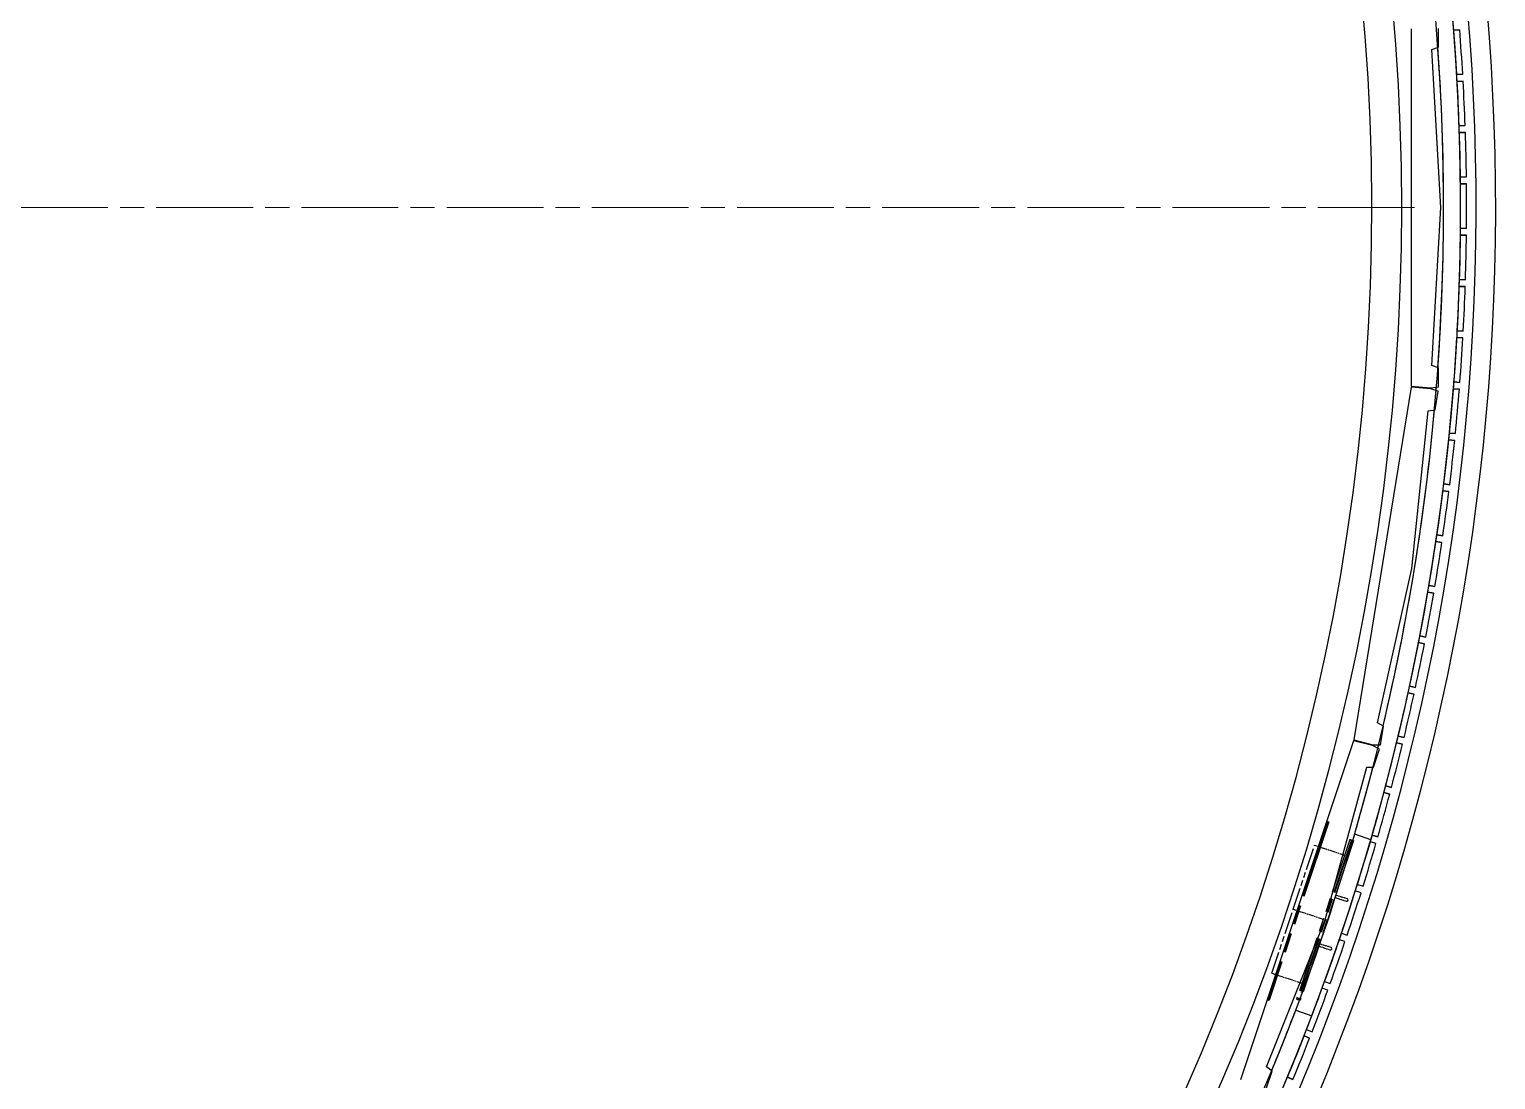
# Model space of a CAD drawing. Header units: millimetres. Extents: x -4172 to 126100, y -2 to 142133.
# Drawn here: x 61937 to 70522, y 17099 to 23247 of the extents above; entities that cross this region are included whole.
import ezdxf

# ---------------------------------------------------------------- set-up
doc = ezdxf.new("R2010")
doc.units = ezdxf.units.MM
doc.header["$LTSCALE"] = 100
doc.linetypes.add('CHAIN', pattern=[0.3543, 0.2362, -0.0295, 0.0591, -0.0295])
doc.linetypes.add('DOUBLE_DASH_CHAIN', pattern=[1.2403, 0.6614, -0.0827, 0.1654, -0.0827, 0.1654, -0.0827])
for name, color, linetype, lineweight in [('Center Mark', 7, 'Continuous', 18), ('Reference', 7, 'DOUBLE_DASH_CHAIN', 25), ('Visible', 7, 'Continuous', 25)]:
    doc.layers.add(name, color=color, linetype=linetype, lineweight=lineweight)

msp = doc.modelspace()

# ---------------------------------------------------------------- linework, layer by layer
at = {"layer": 'Center Mark', "linetype": 'CHAIN', "ltscale": 23.990969}
msp.add_line((70046.78, 22203.64), (44026.78, 22203.64), dxfattribs=at)
at = {"layer": 'Reference', "ltscale": 6.965557}
for p, q in [((69536.51, 18610.15), (69188.15, 17566.76)), ((69544.1, 18607.61), (69195.74, 17564.23))]:
    msp.add_line(p, q, dxfattribs=at)
at = {"layer": 'Reference', "ltscale": 0.025294}
for p, q in [((69536.51, 18610.15), (69544.1, 18607.61)), ((69188.15, 17566.76), (69195.74, 17564.23))]:
    msp.add_line(p, q, dxfattribs=at)
at = {"layer": 'Reference', "ltscale": 1.969184}
msp.add_line((69336.75, 18097.07), (69461.82, 18471.68), dxfattribs=at)
at = {"layer": 'Reference', "ltscale": 4.911191}
for p, q in [((69668.17, 18505.57), (69356.23, 17571.27)), ((69677.66, 18502.4), (69365.72, 17568.1)), ((69680.5, 18501.45), (69368.56, 17567.15)), ((69689.99, 18498.29), (69378.05, 17563.98))]:
    msp.add_line(p, q, dxfattribs=at)
at = {"layer": 'Reference', "ltscale": 0.085604}
for p, q in [((69461.82, 18471.68), (69487.43, 18463.12)), ((69336.72, 18097.01), (69362.33, 18088.46)), ((69336.75, 18097.07), (69362.36, 18088.52)), ((69336.75, 18097.07), (69362.36, 18088.52)), ((69211.63, 17722.34), (69237.24, 17713.79))]:
    msp.add_line(p, q, dxfattribs=at)
at = {"layer": 'Reference', "ltscale": 0.476036}
for p, q in [((69495.01, 18460.59), (69637.29, 18413.09)), ((69369.92, 18085.92), (69512.2, 18038.42)), ((69369.94, 18085.99), (69512.22, 18038.48)), ((69369.94, 18085.99), (69512.22, 18038.48)), ((69244.83, 17711.25), (69387.11, 17663.75))]:
    msp.add_line(p, q, dxfattribs=at)
at = {"layer": 'Reference', "ltscale": 0.031642}
for p, q in [((69668.17, 18505.57), (69677.66, 18502.4)), ((69680.5, 18501.45), (69689.99, 18498.29)), ((69356.23, 17571.27), (69365.72, 17568.1)), ((69368.56, 17567.15), (69378.05, 17563.98))]:
    msp.add_line(p, q, dxfattribs=at)
at = {"layer": 'Reference', "ltscale": 0.009423}
for p, q in [((69662.61, 18457.35), (69665.46, 18456.4)), ((69380.76, 17613.16), (69383.61, 17612.21))]:
    msp.add_line(p, q, dxfattribs=at)
at = {"layer": 'Reference', "ltscale": 0.12687}
for p, q in [((69579.15, 18166.3), (69617.09, 18153.63)), ((69583.9, 18180.53), (69621.84, 18167.86)), ((69484.14, 17881.74), (69522.08, 17869.07)), ((69488.89, 17895.97), (69526.83, 17883.3))]:
    msp.add_line(p, q, dxfattribs=at)
at = {"layer": 'Reference', "ltscale": 0.161948}
for p, q in [((69617.09, 18153.63), (69647.91, 18143.34)), ((69652.66, 18157.57), (69621.84, 18167.86)), ((69522.08, 17869.07), (69552.91, 17858.78)), ((69557.66, 17873.01), (69526.83, 17883.3))]:
    msp.add_line(p, q, dxfattribs=at)
at = {"layer": 'Reference', "ltscale": 1.969402}
msp.add_line((69211.63, 17722.34), (69336.72, 18097.01), dxfattribs=at)
at = {"layer": 'Reference', "ltscale": 0.000116064}
msp.add_line((69336.75, 18097.07), (69336.72, 18097.01), dxfattribs=at)
at = {"layer": 'Reference', "ltscale": 0.015771}
msp.add_line((69336.75, 18097.07), (69336.75, 18097.07), dxfattribs=at)
at = {"layer": 'Reference', "ltscale": 0.074691}
for centre in [(69650.29, 18150.45), (69555.28, 17865.9)]:
    msp.add_arc(centre, 7.5, 251.537188, 71.537188, dxfattribs=at)
at = {"layer": 'Visible'}
for p, q in [((70026.67, 23249.35), (70026.67, 21157.92)), ((70186.67, 23141.88), (70186.67, 23252.24)), ((70276.11, 23242.05), (70311, 23244.84)), ((70311, 23244.84), (70276.11, 23242.05)), ((70148.67, 23128.78), (70186.67, 23141.88)), ((70201.67, 22203.64), (70148.67, 23128.78)), ((70328.86, 22984.52), (70293.91, 22982.52)), ((70293.91, 22982.52), (70328.86, 22984.52)), ((70331.14, 22944.59), (70296.2, 22942.59)), ((70296.2, 22942.59), (70331.14, 22944.59)), ((70308.13, 22682.72), (70343.11, 22683.93)), ((70343.11, 22683.93), (70308.13, 22682.72)), ((70309.51, 22642.74), (70344.49, 22643.95)), ((70344.49, 22643.95), (70309.51, 22642.74)), ((70350.57, 22383.09), (70315.57, 22382.67)), ((70315.57, 22382.67), (70350.57, 22383.09)), ((70351.05, 22343.09), (70316.05, 22342.67)), ((70316.05, 22342.67), (70351.05, 22343.09)), ((70148.67, 21278.49), (70201.67, 22203.64)), ((70316.22, 22082.53), (70351.22, 22082.16)), ((70351.22, 22082.16), (70316.22, 22082.53)), ((70315.8, 22042.53), (70350.8, 22042.16)), ((70350.8, 22042.16), (70315.8, 22042.53)), ((70343.75, 21741.31), (70308.77, 21742.47)), ((70308.77, 21742.47), (70343.75, 21741.31)), ((70345.08, 21781.29), (70310.09, 21782.45)), ((70310.09, 21782.45), (70345.08, 21781.29)), ((70297.19, 21482.59), (70332.13, 21480.64)), ((70332.13, 21480.64), (70297.19, 21482.59)), ((70294.95, 21442.65), (70329.9, 21440.7)), ((70329.9, 21440.7), (70294.95, 21442.65)), ((70186.67, 21265.39), (70148.67, 21278.49)), ((70186.67, 21155.04), (70186.67, 21265.39)), ((70026.19, 21151.94), (69690.67, 19087.6)), ((70141.19, 21142.66), (70026.19, 21151.94)), ((70026.67, 21157.92), (70141.67, 21148.64)), ((70184.58, 21129.12), (70141.19, 21142.66)), ((70141.67, 21148.64), (70186.67, 21155.04)), ((70166.87, 21020.19), (70184.58, 21129.12)), ((70309.26, 21140.48), (70274.37, 21143.22)), ((70274.37, 21143.22), (70309.26, 21140.48)), ((70312.4, 21180.35), (70277.5, 21183.1)), ((70277.5, 21183.1), (70312.4, 21180.35)), ((70031.16, 20091.69), (70127.26, 21013.36)), ((70127.26, 21013.36), (70166.87, 21020.19)), ((70251.06, 20884.12), (70285.88, 20880.59)), ((70285.88, 20880.59), (70251.06, 20884.12)), ((70247.02, 20844.33), (70281.85, 20840.8)), ((70281.85, 20840.8), (70247.02, 20844.33)), ((70247.66, 20541.81), (70212.93, 20546.13)), ((70212.93, 20546.13), (70247.66, 20541.81)), ((70252.6, 20581.51), (70217.86, 20585.82)), ((70217.86, 20585.82), (70252.6, 20581.51)), ((70177.94, 20288.35), (70212.56, 20283.25)), ((70212.56, 20283.25), (70177.94, 20288.35)), ((70172.11, 20248.78), (70206.73, 20243.68)), ((70206.73, 20243.68), (70172.11, 20248.78)), ((69830.44, 19187.04), (70031.16, 20091.69)), ((70159.08, 19946.55), (70124.57, 19952.43)), ((70124.57, 19952.43), (70159.08, 19946.55)), ((70165.8, 19985.98), (70131.29, 19991.86)), ((70131.29, 19991.86), (70165.8, 19985.98)), ((70077.97, 19696.49), (70112.33, 19689.83)), ((70112.33, 19689.83), (70077.97, 19696.49)), ((70070.35, 19657.23), (70104.72, 19650.57)), ((70104.72, 19650.57), (70070.35, 19657.23)), ((70043.68, 19355.89), (70009.48, 19363.32)), ((70009.48, 19363.32), (70043.68, 19355.89)), ((70052.18, 19394.98), (70017.97, 19402.41)), ((70017.97, 19402.41), (70052.18, 19394.98)), ((69865.84, 19168.01), (69830.44, 19187.04)), ((69848.14, 19059.08), (69865.84, 19168.01)), ((69689.24, 19081.77), (69026.9, 17097.99)), ((69801.26, 19054.16), (69689.24, 19081.77)), ((69690.67, 19087.6), (69802.69, 19059.98)), ((69802.69, 19059.98), (69848.14, 19059.08)), ((69941.98, 19070.87), (69976, 19062.67)), ((69976, 19062.67), (69941.98, 19070.87)), ((69951.35, 19109.76), (69985.38, 19101.55)), ((69985.38, 19101.55), (69951.35, 19109.76)), ((69841.92, 19033.84), (69801.26, 19054.16)), ((69806.97, 18929.16), (69841.92, 19033.84)), ((69524.06, 18034.46), (69766.77, 18928.77)), ((69766.77, 18928.77), (69806.97, 18929.16)), ((69911.97, 18809.71), (69878.13, 18818.69)), ((69878.13, 18818.69), (69911.97, 18809.71)), ((69901.71, 18771.05), (69867.88, 18780.02)), ((69867.88, 18780.02), (69901.71, 18771.05)), ((69790.87, 18503.44), (69696.49, 18537.02)), ((69790.87, 18503.44), (69696.49, 18537.02)), ((69820.85, 18481.19), (69787.23, 18490.92)), ((69820.85, 18481.19), (69787.23, 18490.92)), ((69798.36, 18529.34), (69831.98, 18519.61)), ((69831.98, 18519.61), (69798.36, 18529.34)), ((69733.46, 18193.22), (69700.07, 18203.72)), ((69733.46, 18193.22), (69700.07, 18203.72)), ((69712.06, 18241.88), (69745.45, 18231.38)), ((69712.06, 18241.88), (69745.45, 18231.38)), ((69180.81, 17173.72), (69524.06, 18034.46)), ((69619.29, 17956.43), (69652.43, 17945.19)), ((69619.29, 17956.43), (69652.43, 17945.19)), ((69639.58, 17907.31), (69606.44, 17918.55)), ((69639.58, 17907.31), (69606.44, 17918.55)), ((69539.27, 17623.59), (69506.39, 17635.58)), ((69539.27, 17623.59), (69506.39, 17635.58)), ((69520.09, 17673.16), (69552.97, 17661.17)), ((69520.09, 17673.16), (69552.97, 17661.17)), ((69351.08, 17505.72), (69445.31, 17472.19)), ((69351.08, 17505.72), (69445.31, 17472.19)), ((69399.97, 17354.94), (69432.57, 17342.21)), ((69432.57, 17342.21), (69399.97, 17354.94)), ((69414.52, 17392.2), (69447.12, 17379.47)), ((69414.52, 17392.2), (69447.12, 17379.47)), ((69212.7, 17149.26), (69180.81, 17173.72)), ((69177.75, 17044.58), (69212.7, 17149.26)), ((69334.93, 17100.24), (69302.62, 17113.7)), ((69302.62, 17113.7), (69334.93, 17100.24))]:
    msp.add_line(p, q, dxfattribs=at)
for radius, start, end in [(13280, 28.557145, 197.711171), (13180, 28.563693, 197.602167), (12935, 50.759552, 175.397494), (12760, 48.304598, 177.365518), (13485, 293.501822, 26.844423), (13280, 289.616559, 26.831303), (13371, 293.362819, 26.837177), (13280, 343.821573, 26.831303), (13180, 289.64567, 26.824756), (12935, 318.445479, 26.808286), (12760, 315.990525, 26.796135), (13280, 3.362378, 4.484764), (13280, 3.362378, 4.484764), (13315, 3.362151, 4.484991), (13315, 3.362151, 4.484991), (13180, 355.922728, 4.077277), (13280, 2.067414, 3.1898), (13280, 2.067414, 3.1898), (13315, 2.067187, 3.190027), (13315, 2.067187, 3.190027), (13280, 0.77245, 1.894836), (13280, 0.77245, 1.894836), (13315, 0.772223, 1.895063), (13315, 0.772223, 1.895063), (13280, 359.477486, 0.599872), (13280, 359.477486, 0.599872), (13315, 359.477259, 0.600099), (13315, 359.477259, 0.600099), (13280, 358.182522, 359.304908), (13280, 358.182522, 359.304908), (13315, 358.182295, 359.305135), (13315, 358.182295, 359.305135), (13280, 356.887558, 358.009944), (13280, 356.887558, 358.009944), (13315, 356.887331, 358.010171), (13315, 356.887331, 358.010171), (13280, 355.592594, 356.71498), (13280, 355.592594, 356.71498), (13315, 355.592367, 356.715207), (13315, 355.592367, 356.715207), (13180, 355.339191, 355.429407), (13280, 354.29763, 355.420016), (13280, 354.29763, 355.420016), (13315, 354.297403, 355.420243), (13315, 354.297403, 355.420243), (13180, 346.69132, 354.84587), (13280, 353.002665, 354.125052), (13280, 353.002665, 354.125052), (13315, 353.002439, 354.125279), (13315, 353.002439, 354.125279), (13280, 351.707701, 352.830088), (13280, 351.707701, 352.830088), (13315, 351.707475, 352.830315), (13315, 351.707475, 352.830315), (13280, 350.412737, 351.535124), (13280, 350.412737, 351.535124), (13315, 350.412511, 351.535351), (13315, 350.412511, 351.535351), (13280, 349.117773, 350.24016), (13280, 349.117773, 350.24016), (13315, 349.117547, 350.240387), (13315, 349.117547, 350.240387), (13280, 347.822809, 348.945196), (13280, 347.822809, 348.945196), (13315, 347.822583, 348.945422), (13315, 347.822583, 348.945422), (13280, 346.527845, 347.650232), (13280, 346.527845, 347.650232), (13315, 346.527619, 347.650458), (13315, 346.527619, 347.650458), (13180, 346.107783, 346.197999), (13280, 345.232881, 346.355268), (13280, 345.232881, 346.355268), (13315, 345.232654, 346.355494), (13315, 345.232654, 346.355494), (13180, 343.847475, 345.614462), (13280, 343.937917, 345.060304), (13280, 343.937917, 345.060304), (13315, 343.93769, 345.06053), (13315, 343.93769, 345.06053), (13180, 339.1181, 343.847475), (13280, 339.127843, 343.821573), (13280, 342.642953, 343.76534), (13280, 342.642953, 343.76534), (13315, 342.642726, 343.765566), (13315, 342.642726, 343.765566), (13280, 341.347989, 342.470376), (13280, 341.347989, 342.470376), (13315, 341.347762, 342.470602), (13315, 341.347762, 342.470602), (13280, 340.053025, 341.175412), (13280, 340.053025, 341.175412), (13315, 340.052798, 341.175638), (13315, 340.052798, 341.175638), (13280, 338.758061, 339.880447), (13280, 338.758061, 339.880447), (13315, 338.757834, 339.880674), (13315, 338.757834, 339.880674), (13280, 317.348043, 339.127843), (13180, 337.459913, 339.1181), (13280, 337.463097, 338.585483), (13280, 337.463097, 338.585483), (13315, 337.46287, 338.58571), (13315, 337.46287, 338.58571)]:
    msp.add_arc((57036.78, 22203.64), radius, start, end, dxfattribs=at)

doc.saveas('drawing.dxf')
